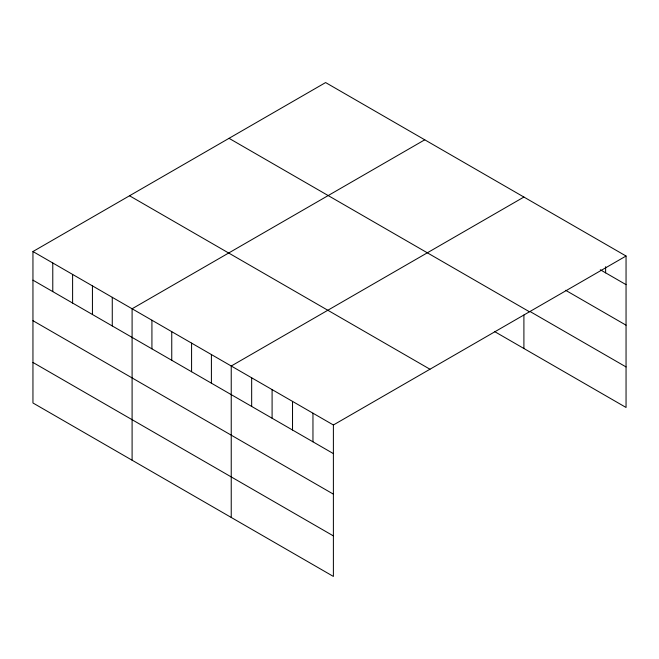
<?xml version="1.0" encoding="UTF-8"?>
<svg xmlns="http://www.w3.org/2000/svg" width="659" height="659" viewBox="0 0 659 659"><rect width="100%" height="100%" fill="white"/><g stroke="black" fill="none" stroke-linecap="round" stroke-linejoin="round"><path stroke-width="0.99" d="M32.95 251.532L333.388 424.989L333.388 576.436L32.95 402.978L32.95 251.532L325.612 82.564L626.05 256.022L626.05 407.468L494.588 331.568M424.758 139.807L132.097 308.774L132.097 460.221M523.905 197.049L231.235 366.017L231.235 517.455M333.388 424.989L626.05 256.022M600.291 269.77L626.05 284.647M565.653 290.306L626.05 325.175M530.116 311.55L626.05 366.931M229.035 138.324L529.474 311.781M129.526 195.772L429.965 369.229M32.95 280.157L333.388 453.614M32.95 320.686L333.388 494.143M32.95 362.45L333.388 535.899M605.621 266.714L605.621 272.851M523.905 315.051L523.905 348.487M312.959 413.193L312.959 441.818M292.53 401.397L292.53 430.022M272.093 389.601L272.093 418.226M251.664 377.813L251.664 406.43M211.407 354.567L211.407 383.192M191.58 343.117L191.58 371.742M171.752 331.675L171.752 360.292M151.924 320.225L151.924 348.85M112.269 297.324L112.269 325.95M92.433 285.882L92.433 314.5M72.605 274.432L72.605 303.058M52.778 262.982L52.778 291.608"/></g></svg>
